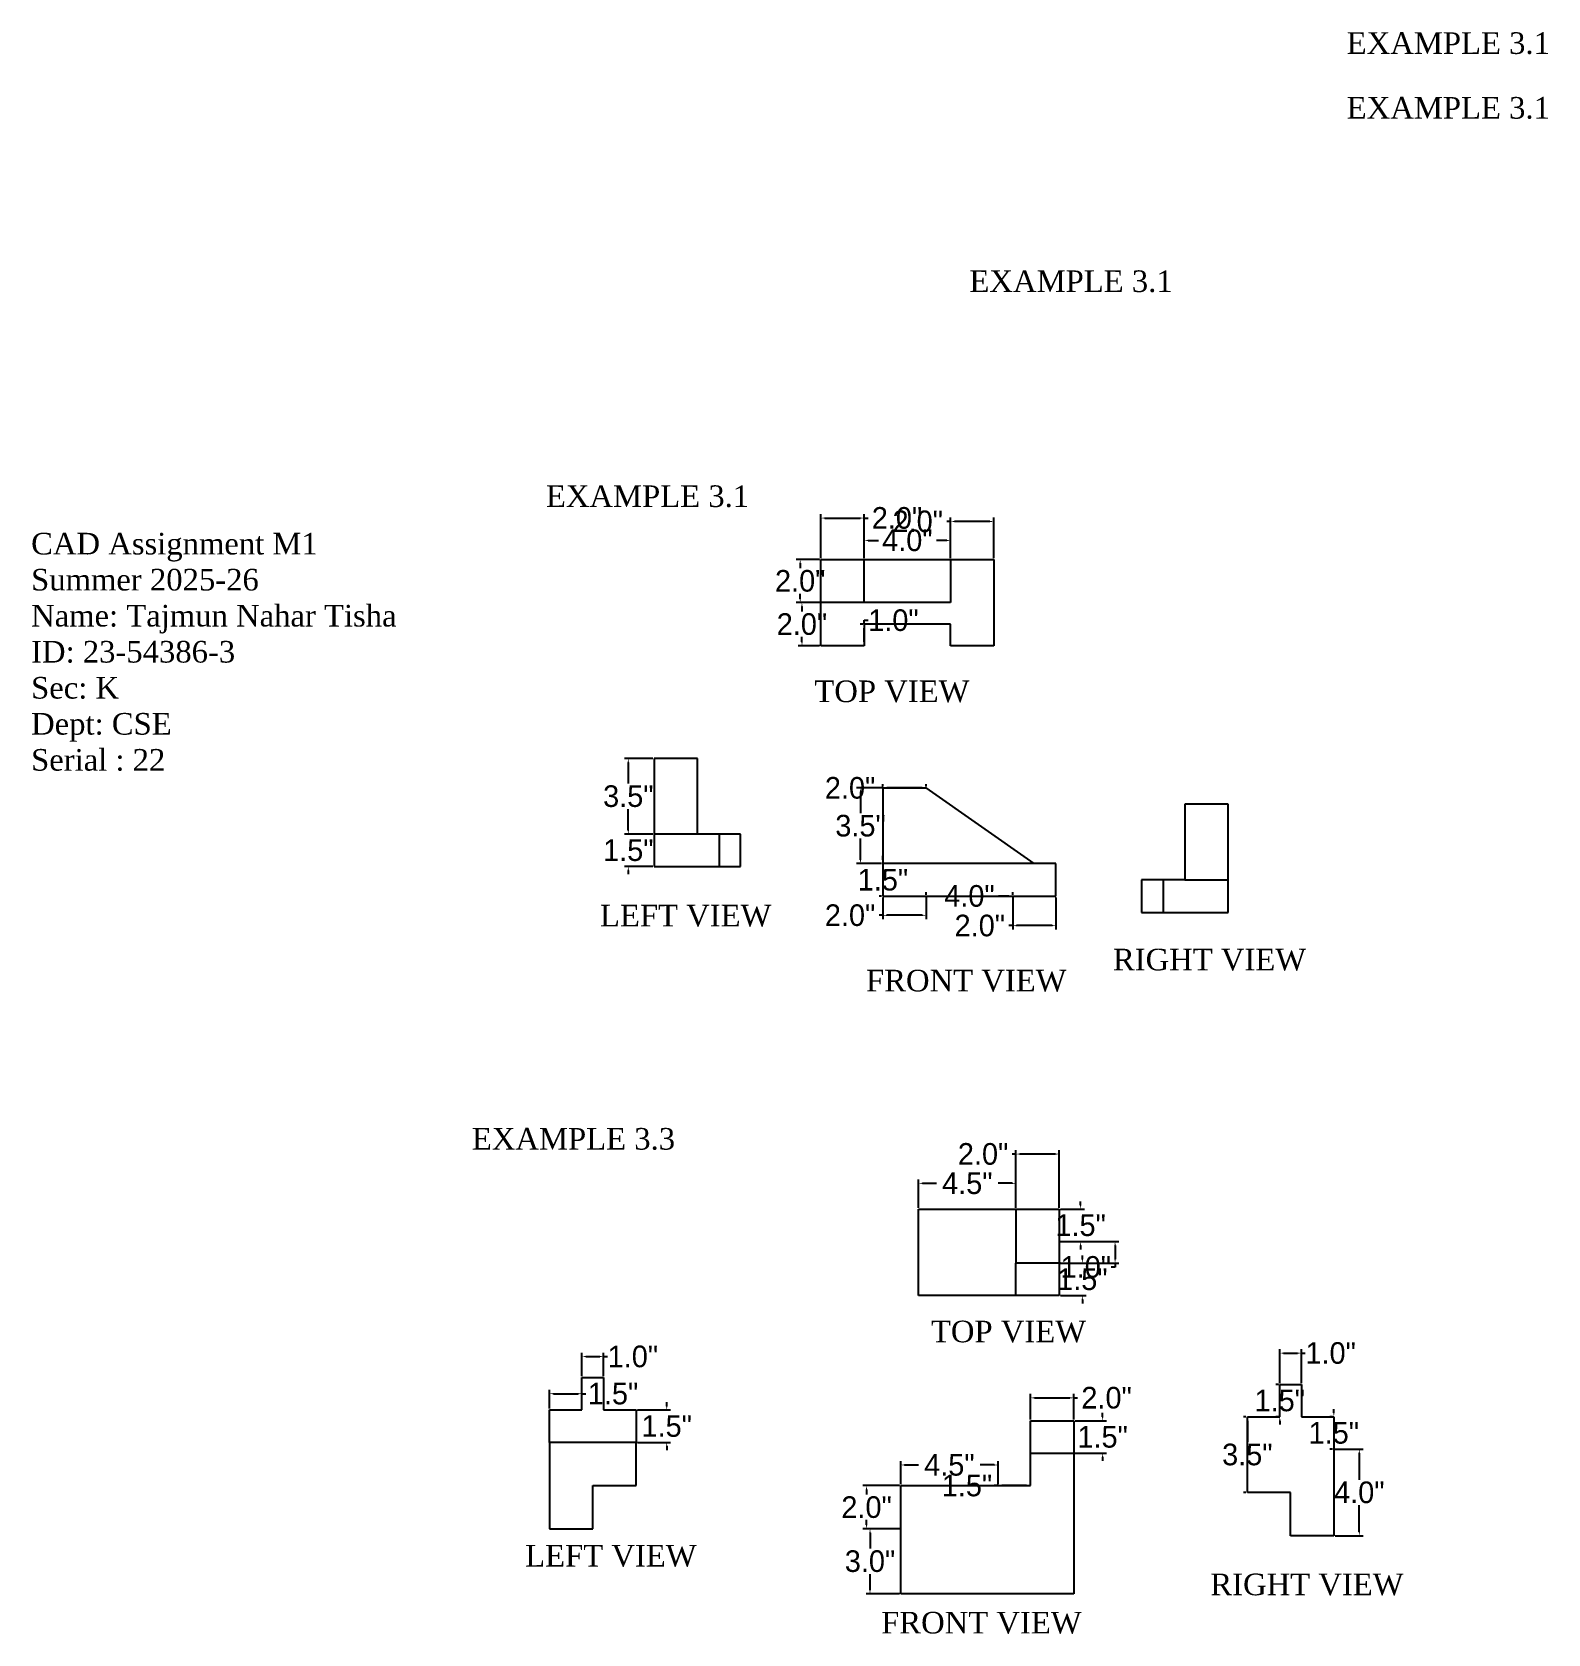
# Model space of a CAD drawing. Header units: inches. Extents: x -17 to 110, y 1 to 75.
# Drawn here: x -17.5 to 52.7, y 1 to 75.1 of the extents above; entities that cross this region are included whole.
import ezdxf

# ---------------------------------------------------------------- set-up
doc = ezdxf.new("R2010")
doc.units = ezdxf.units.IN
doc.header["$MEASUREMENT"] = 0
doc.dimstyles.get("Standard").update_dxf_attribs({"dimtxt": 1, "dimasz": 0.18, "dimexe": 0.18, "dimexo": 0.0625, "dimgap": 0.09, "dimtad": 0, "dimtih": 1, "dimtoh": 1, "dimdec": 1, "dimzin": 0, "dimdsep": 46, "dimlunit": 3, "dimtxsty": 'Standard', "dimcen": 0.09, "dimadec": 0, "dimazin": 0, "dimtfac": 1, "dimtdec": 1, "dimtofl": 0, "dimtmove": 0, "dimatfit": 3, "dimfxl": 1, "dimtolj": 1, "dimtzin": 0, "dimarcsym": 0})

# ---------------------------------------------------------------- blocks, each defined once
blk = doc.blocks.new('*D1')
at = {"color": 0, "lineweight": -2}
for p, q in [((21.024, 50.725), (21.024, 51.718)), ((21.204, 51.538), (21.684, 51.538)), ((24.844, 51.538), (24.364, 51.538)), ((25.024, 50.725), (25.024, 51.718))]:
    blk.add_line(p, q, dxfattribs=at)
at = {"color": 0}
for points in [[(21.204, 51.568), (21.204, 51.508), (21.024, 51.538)], [(24.844, 51.568), (24.844, 51.508), (25.024, 51.538)]]:
    blk.add_solid(points, dxfattribs=at)
at = {"layer": 'Defpoints', "color": 0}
for p in [(25.024, 51.538), (21.024, 50.663), (25.024, 50.663)]:
    blk.add_point(p, dxfattribs=at)
at = {"color": 0, "insert": (23.024, 51.538), "char_height": 1, "attachment_point": 5}
blk.add_mtext('\\A1;4.0"', dxfattribs=at)
blk = doc.blocks.new('*D2')
at = {"color": 0, "lineweight": -2}
for p, q in [((19.024, 50.725), (19.024, 52.753)), ((21.024, 50.725), (21.024, 52.753)), ((19.204, 52.573), (20.844, 52.573)), ((21.024, 52.573), (21.204, 52.573))]:
    blk.add_line(p, q, dxfattribs=at)
at = {"color": 0}
for points in [[(19.204, 52.603), (19.204, 52.543), (19.024, 52.573)], [(20.844, 52.603), (20.844, 52.543), (21.024, 52.573)]]:
    blk.add_solid(points, dxfattribs=at)
at = {"layer": 'Defpoints', "color": 0}
for p in [(21.024, 52.573), (19.024, 50.663), (21.024, 50.663)]:
    blk.add_point(p, dxfattribs=at)
at = {"color": 0, "insert": (22.544, 52.573), "char_height": 1, "attachment_point": 5}
blk.add_mtext('\\A1;2.0"', dxfattribs=at)
blk = doc.blocks.new('*D3')
at = {"color": 0, "lineweight": -2}
for p, q in [((25.024, 52.414), (24.844, 52.414)), ((25.024, 50.725), (25.024, 52.594)), ((26.844, 52.414), (25.204, 52.414)), ((27.024, 50.725), (27.024, 52.594))]:
    blk.add_line(p, q, dxfattribs=at)
at = {"color": 0}
for points in [[(25.204, 52.444), (25.204, 52.384), (25.024, 52.414)], [(26.844, 52.444), (26.844, 52.384), (27.024, 52.414)]]:
    blk.add_solid(points, dxfattribs=at)
at = {"layer": 'Defpoints', "color": 0}
for p in [(25.024, 52.414), (25.024, 50.663), (27.024, 50.663)]:
    blk.add_point(p, dxfattribs=at)
at = {"color": 0, "insert": (23.504, 52.414), "char_height": 1, "attachment_point": 5}
blk.add_mtext('\\A1;2.0"', dxfattribs=at)
blk = doc.blocks.new('*D4')
at = {"color": 0, "lineweight": -2}
for p, q in [((18.962, 50.663), (17.888, 50.663)), ((18.068, 50.483), (18.068, 50.253)), ((18.068, 48.843), (18.068, 49.073)), ((18.962, 48.663), (17.888, 48.663))]:
    blk.add_line(p, q, dxfattribs=at)
at = {"color": 0}
for points in [[(18.038, 50.483), (18.098, 50.483), (18.068, 50.663)], [(18.038, 48.843), (18.098, 48.843), (18.068, 48.663)]]:
    blk.add_solid(points, dxfattribs=at)
at = {"layer": 'Defpoints', "color": 0}
for p in [(18.068, 50.663), (19.024, 50.663), (19.024, 48.663)]:
    blk.add_point(p, dxfattribs=at)
at = {"color": 0, "insert": (18.068, 49.663), "char_height": 1, "attachment_point": 5}
blk.add_mtext('\\A1;2.0"', dxfattribs=at)
blk = doc.blocks.new('*D5')
at = {"color": 0, "lineweight": -2}
for p, q in [((18.962, 48.663), (17.968, 48.663)), ((18.148, 48.483), (18.148, 48.253)), ((18.148, 46.843), (18.148, 47.073)), ((18.962, 46.663), (17.968, 46.663))]:
    blk.add_line(p, q, dxfattribs=at)
at = {"color": 0}
for points in [[(18.118, 48.483), (18.178, 48.483), (18.148, 48.663)], [(18.118, 46.843), (18.178, 46.843), (18.148, 46.663)]]:
    blk.add_solid(points, dxfattribs=at)
at = {"layer": 'Defpoints', "color": 0}
for p in [(18.148, 48.663), (19.024, 48.663), (19.024, 46.663)]:
    blk.add_point(p, dxfattribs=at)
at = {"color": 0, "insert": (18.148, 47.663), "char_height": 1, "attachment_point": 5}
blk.add_mtext('\\A1;2.0"', dxfattribs=at)
blk = doc.blocks.new('*D6')
at = {"color": 0, "lineweight": -2}
for p, q in [((20.962, 47.663), (20.844, 47.663)), ((21.024, 47.663), (21.024, 47.843)), ((21.024, 47.843), (21.204, 47.843)), ((21.024, 46.843), (21.024, 47.483)), ((20.962, 46.663), (20.844, 46.663))]:
    blk.add_line(p, q, dxfattribs=at)
at = {"color": 0}
for points in [[(20.994, 47.483), (21.054, 47.483), (21.024, 47.663)], [(20.994, 46.843), (21.054, 46.843), (21.024, 46.663)]]:
    blk.add_solid(points, dxfattribs=at)
at = {"layer": 'Defpoints', "color": 0}
for p in [(21.024, 47.663), (21.024, 47.663), (21.024, 46.663)]:
    blk.add_point(p, dxfattribs=at)
at = {"color": 0, "insert": (22.378, 47.843), "char_height": 1, "attachment_point": 5}
blk.add_mtext('\\A1;1.0"', dxfattribs=at)
blk = doc.blocks.new('*D7')
at = {"color": 0, "lineweight": -2}
for p, q in [((21.831, 40.087), (20.678, 40.087)), ((20.858, 39.907), (20.858, 38.927)), ((20.858, 36.767), (20.858, 37.747)), ((21.831, 36.587), (20.678, 36.587))]:
    blk.add_line(p, q, dxfattribs=at)
at = {"color": 0}
for points in [[(20.828, 39.907), (20.888, 39.907), (20.858, 40.087)], [(20.828, 36.767), (20.888, 36.767), (20.858, 36.587)]]:
    blk.add_solid(points, dxfattribs=at)
at = {"layer": 'Defpoints', "color": 0}
for p in [(20.858, 40.087), (21.894, 40.087), (21.894, 36.587)]:
    blk.add_point(p, dxfattribs=at)
at = {"color": 0, "insert": (20.858, 38.337), "char_height": 1, "attachment_point": 5}
blk.add_mtext('\\A1;3.5"', dxfattribs=at)
blk = doc.blocks.new('*D8')
at = {"color": 0, "lineweight": -2}
for p, q in [((21.831, 36.587), (21.714, 36.587)), ((21.894, 36.767), (21.894, 36.947)), ((21.831, 35.087), (21.714, 35.087)), ((21.894, 34.907), (21.894, 34.727))]:
    blk.add_line(p, q, dxfattribs=at)
at = {"color": 0}
for points in [[(21.864, 36.767), (21.924, 36.767), (21.894, 36.587)], [(21.864, 34.907), (21.924, 34.907), (21.894, 35.087)]]:
    blk.add_solid(points, dxfattribs=at)
at = {"layer": 'Defpoints', "color": 0}
for p in [(21.894, 36.587), (21.894, 35.087), (21.894, 35.087)]:
    blk.add_point(p, dxfattribs=at)
at = {"color": 0, "insert": (21.894, 35.837), "char_height": 1, "attachment_point": 5}
blk.add_mtext('\\A1;1.5"', dxfattribs=at)
blk = doc.blocks.new('*D9')
at = {"color": 0, "lineweight": -2}
for p, q in [((21.894, 40.087), (21.714, 40.087)), ((21.894, 40.149), (21.894, 40.267)), ((23.714, 40.087), (22.074, 40.087)), ((23.894, 40.149), (23.894, 40.267))]:
    blk.add_line(p, q, dxfattribs=at)
at = {"color": 0}
for points in [[(22.074, 40.117), (22.074, 40.057), (21.894, 40.087)], [(23.714, 40.117), (23.714, 40.057), (23.894, 40.087)]]:
    blk.add_solid(points, dxfattribs=at)
at = {"layer": 'Defpoints', "color": 0}
for p in [(21.894, 40.087), (21.894, 40.087), (23.894, 40.087)]:
    blk.add_point(p, dxfattribs=at)
at = {"color": 0, "insert": (20.374, 40.087), "char_height": 1, "attachment_point": 5}
blk.add_mtext('\\A1;2.0"', dxfattribs=at)
blk = doc.blocks.new('*D10')
at = {"color": 0, "lineweight": -2}
for p, q in [((21.894, 35.024), (21.894, 34.016)), ((23.894, 35.024), (23.894, 34.016)), ((21.894, 34.196), (21.714, 34.196)), ((23.714, 34.196), (22.074, 34.196))]:
    blk.add_line(p, q, dxfattribs=at)
at = {"color": 0}
for points in [[(22.074, 34.226), (22.074, 34.166), (21.894, 34.196)], [(23.714, 34.226), (23.714, 34.166), (23.894, 34.196)]]:
    blk.add_solid(points, dxfattribs=at)
at = {"layer": 'Defpoints', "color": 0}
for p in [(21.894, 35.087), (23.894, 35.087), (21.894, 34.196)]:
    blk.add_point(p, dxfattribs=at)
at = {"color": 0, "insert": (20.374, 34.196), "char_height": 1, "attachment_point": 5}
blk.add_mtext('\\A1;2.0"', dxfattribs=at)
blk = doc.blocks.new('*D11')
at = {"color": 0, "lineweight": -2}
for p, q in [((23.894, 35.149), (23.894, 35.267)), ((24.074, 35.087), (24.554, 35.087)), ((27.714, 35.087), (27.234, 35.087)), ((27.894, 35.149), (27.894, 35.267))]:
    blk.add_line(p, q, dxfattribs=at)
at = {"color": 0}
for points in [[(24.074, 35.117), (24.074, 35.057), (23.894, 35.087)], [(27.714, 35.117), (27.714, 35.057), (27.894, 35.087)]]:
    blk.add_solid(points, dxfattribs=at)
at = {"layer": 'Defpoints', "color": 0}
for p in [(23.894, 35.087), (27.894, 35.087), (27.894, 35.087)]:
    blk.add_point(p, dxfattribs=at)
at = {"color": 0, "insert": (25.894, 35.087), "char_height": 1, "attachment_point": 5}
blk.add_mtext('\\A1;4.0"', dxfattribs=at)
blk = doc.blocks.new('*D12')
at = {"color": 0, "lineweight": -2}
for p, q in [((27.894, 35.024), (27.894, 33.538)), ((29.894, 35.024), (29.894, 33.538)), ((27.894, 33.718), (27.714, 33.718)), ((29.714, 33.718), (28.074, 33.718))]:
    blk.add_line(p, q, dxfattribs=at)
at = {"color": 0}
for points in [[(28.074, 33.748), (28.074, 33.688), (27.894, 33.718)], [(29.714, 33.748), (29.714, 33.688), (29.894, 33.718)]]:
    blk.add_solid(points, dxfattribs=at)
at = {"layer": 'Defpoints', "color": 0}
for p in [(27.894, 35.087), (29.894, 35.087), (27.894, 33.718)]:
    blk.add_point(p, dxfattribs=at)
at = {"color": 0, "insert": (26.374, 33.718), "char_height": 1, "attachment_point": 5}
blk.add_mtext('\\A1;2.0"', dxfattribs=at)
blk = doc.blocks.new('*D13')
at = {"color": 0, "lineweight": -2}
for p, q in [((11.25, 41.453), (9.938, 41.453)), ((10.118, 41.273), (10.118, 40.293)), ((10.118, 38.133), (10.118, 39.113)), ((11.25, 37.953), (9.938, 37.953))]:
    blk.add_line(p, q, dxfattribs=at)
at = {"color": 0}
for points in [[(10.088, 41.273), (10.148, 41.273), (10.118, 41.453)], [(10.088, 38.133), (10.148, 38.133), (10.118, 37.953)]]:
    blk.add_solid(points, dxfattribs=at)
at = {"layer": 'Defpoints', "color": 0}
for p in [(11.313, 41.453), (10.118, 37.953), (11.313, 37.953)]:
    blk.add_point(p, dxfattribs=at)
at = {"color": 0, "insert": (10.118, 39.703), "char_height": 1, "attachment_point": 5}
blk.add_mtext('\\A1;3.5"', dxfattribs=at)
blk = doc.blocks.new('*D14')
at = {"color": 0, "lineweight": -2}
for p, q in [((11.25, 37.953), (9.938, 37.953)), ((10.118, 38.133), (10.118, 38.313)), ((11.25, 36.453), (9.938, 36.453)), ((10.118, 36.273), (10.118, 36.093))]:
    blk.add_line(p, q, dxfattribs=at)
at = {"color": 0}
for points in [[(10.088, 38.133), (10.148, 38.133), (10.118, 37.953)], [(10.088, 36.273), (10.148, 36.273), (10.118, 36.453)]]:
    blk.add_solid(points, dxfattribs=at)
at = {"layer": 'Defpoints', "color": 0}
for p in [(10.118, 37.953), (11.313, 37.953), (11.313, 36.453)]:
    blk.add_point(p, dxfattribs=at)
at = {"color": 0, "insert": (10.118, 37.203), "char_height": 1, "attachment_point": 5}
blk.add_mtext('\\A1;1.5"', dxfattribs=at)
blk = doc.blocks.new('*D39')
at = {"color": 0, "lineweight": -2}
for p, q in [((23.546, 20.667), (23.546, 21.978)), ((23.726, 21.798), (24.372, 21.798)), ((27.866, 21.798), (27.219, 21.798)), ((28.046, 20.667), (28.046, 21.978))]:
    blk.add_line(p, q, dxfattribs=at)
at = {"color": 0}
for points in [[(23.726, 21.828), (23.726, 21.768), (23.546, 21.798)], [(27.866, 21.828), (27.866, 21.768), (28.046, 21.798)]]:
    blk.add_solid(points, dxfattribs=at)
at = {"layer": 'Defpoints', "color": 0}
for p in [(28.046, 21.798), (23.546, 20.604), (28.046, 20.604)]:
    blk.add_point(p, dxfattribs=at)
at = {"color": 0, "insert": (25.796, 21.798), "char_height": 1, "attachment_point": 5}
blk.add_mtext('\\A1;4.5"', dxfattribs=at)
blk = doc.blocks.new('*D40')
at = {"color": 0, "lineweight": -2}
for p, q in [((28.046, 23.152), (27.866, 23.152)), ((28.046, 20.667), (28.046, 23.332)), ((29.866, 23.152), (28.226, 23.152)), ((30.046, 20.667), (30.046, 23.332))]:
    blk.add_line(p, q, dxfattribs=at)
at = {"color": 0}
for points in [[(28.226, 23.182), (28.226, 23.122), (28.046, 23.152)], [(29.866, 23.182), (29.866, 23.122), (30.046, 23.152)]]:
    blk.add_solid(points, dxfattribs=at)
at = {"layer": 'Defpoints', "color": 0}
for p in [(28.046, 23.152), (28.046, 20.604), (30.046, 20.604)]:
    blk.add_point(p, dxfattribs=at)
at = {"color": 0, "insert": (26.526, 23.152), "char_height": 1, "attachment_point": 5}
blk.add_mtext('\\A1;2.0"', dxfattribs=at)
blk = doc.blocks.new('*D41')
at = {"color": 0, "lineweight": -2}
for p, q in [((31.036, 20.784), (31.036, 20.964)), ((30.108, 20.604), (31.216, 20.604)), ((30.108, 19.104), (31.216, 19.104)), ((31.036, 18.924), (31.036, 18.744))]:
    blk.add_line(p, q, dxfattribs=at)
at = {"color": 0}
for points in [[(31.006, 20.784), (31.066, 20.784), (31.036, 20.604)], [(31.006, 18.924), (31.066, 18.924), (31.036, 19.104)]]:
    blk.add_solid(points, dxfattribs=at)
at = {"layer": 'Defpoints', "color": 0}
for p in [(30.046, 20.604), (30.046, 19.104), (31.036, 19.104)]:
    blk.add_point(p, dxfattribs=at)
at = {"color": 0, "insert": (31.036, 19.854), "char_height": 1, "attachment_point": 5}
blk.add_mtext('\\A1;1.5"', dxfattribs=at)
blk = doc.blocks.new('*D42')
at = {"color": 0, "lineweight": -2}
for p, q in [((30.108, 18.104), (31.296, 18.104)), ((31.116, 18.284), (31.116, 18.464)), ((30.108, 16.604), (31.296, 16.604)), ((31.116, 16.424), (31.116, 16.244))]:
    blk.add_line(p, q, dxfattribs=at)
at = {"color": 0}
for points in [[(31.086, 18.284), (31.146, 18.284), (31.116, 18.104)], [(31.086, 16.424), (31.146, 16.424), (31.116, 16.604)]]:
    blk.add_solid(points, dxfattribs=at)
at = {"layer": 'Defpoints', "color": 0}
for p in [(30.046, 18.104), (30.046, 16.604), (31.116, 16.604)]:
    blk.add_point(p, dxfattribs=at)
at = {"color": 0, "insert": (31.116, 17.354), "char_height": 1, "attachment_point": 5}
blk.add_mtext('\\A1;1.5"', dxfattribs=at)
blk = doc.blocks.new('*D43')
at = {"color": 0, "lineweight": -2}
for p, q in [((30.108, 19.104), (32.81, 19.104)), ((32.63, 18.924), (32.63, 18.284)), ((30.108, 18.104), (32.81, 18.104)), ((32.63, 17.924), (32.45, 17.924)), ((32.63, 18.104), (32.63, 17.924))]:
    blk.add_line(p, q, dxfattribs=at)
at = {"color": 0}
for points in [[(32.6, 18.924), (32.66, 18.924), (32.63, 19.104)], [(32.6, 18.284), (32.66, 18.284), (32.63, 18.104)]]:
    blk.add_solid(points, dxfattribs=at)
at = {"layer": 'Defpoints', "color": 0}
for p in [(30.046, 19.104), (30.046, 18.104), (32.63, 18.104)]:
    blk.add_point(p, dxfattribs=at)
at = {"color": 0, "insert": (31.276, 17.924), "char_height": 1, "attachment_point": 5}
blk.add_mtext('\\A1;1.0"', dxfattribs=at)
blk = doc.blocks.new('*D44')
at = {"color": 0, "lineweight": -2}
for p, q in [((7.975, 12.879), (7.975, 13.964)), ((8.155, 13.784), (8.795, 13.784)), ((8.975, 12.879), (8.975, 13.964)), ((8.975, 13.784), (9.155, 13.784))]:
    blk.add_line(p, q, dxfattribs=at)
at = {"color": 0}
for points in [[(8.155, 13.814), (8.155, 13.754), (7.975, 13.784)], [(8.795, 13.814), (8.795, 13.754), (8.975, 13.784)]]:
    blk.add_solid(points, dxfattribs=at)
at = {"layer": 'Defpoints', "color": 0}
for p in [(8.975, 13.784), (7.975, 12.816), (8.975, 12.816)]:
    blk.add_point(p, dxfattribs=at)
at = {"color": 0, "insert": (10.329, 13.784), "char_height": 1, "attachment_point": 5}
blk.add_mtext('\\A1;1.0"', dxfattribs=at)
blk = doc.blocks.new('*D45')
at = {"color": 0, "lineweight": -2}
for p, q in [((6.475, 11.379), (6.475, 12.246)), ((6.655, 12.066), (7.795, 12.066)), ((7.975, 11.379), (7.975, 12.246)), ((7.975, 12.066), (8.155, 12.066))]:
    blk.add_line(p, q, dxfattribs=at)
at = {"color": 0}
for points in [[(6.655, 12.096), (6.655, 12.036), (6.475, 12.066)], [(7.795, 12.096), (7.795, 12.036), (7.975, 12.066)]]:
    blk.add_solid(points, dxfattribs=at)
at = {"layer": 'Defpoints', "color": 0}
for p in [(7.975, 12.066), (6.475, 11.316), (7.975, 11.316)]:
    blk.add_point(p, dxfattribs=at)
at = {"color": 0, "insert": (9.412, 12.066), "char_height": 1, "attachment_point": 5}
blk.add_mtext('\\A1;1.5"', dxfattribs=at)
blk = doc.blocks.new('*D46')
at = {"color": 0, "lineweight": -2}
for p, q in [((10.538, 11.316), (12.074, 11.316)), ((11.894, 11.496), (11.894, 11.676)), ((10.538, 9.816), (12.074, 9.816)), ((11.894, 9.636), (11.894, 9.456))]:
    blk.add_line(p, q, dxfattribs=at)
at = {"color": 0}
for points in [[(11.864, 11.496), (11.924, 11.496), (11.894, 11.316)], [(11.864, 9.636), (11.924, 9.636), (11.894, 9.816)]]:
    blk.add_solid(points, dxfattribs=at)
at = {"layer": 'Defpoints', "color": 0}
for p in [(10.475, 11.316), (11.894, 11.316), (10.475, 9.816)]:
    blk.add_point(p, dxfattribs=at)
at = {"color": 0, "insert": (11.894, 10.566), "char_height": 1, "attachment_point": 5}
blk.add_mtext('\\A1;1.5"', dxfattribs=at)
blk = doc.blocks.new('*D47')
at = {"color": 0, "lineweight": -2}
for p, q in [((22.654, 7.814), (20.957, 7.814)), ((21.137, 7.634), (21.137, 7.404)), ((21.137, 5.994), (21.137, 6.224)), ((22.654, 5.814), (20.957, 5.814))]:
    blk.add_line(p, q, dxfattribs=at)
at = {"color": 0}
for points in [[(21.107, 7.634), (21.167, 7.634), (21.137, 7.814)], [(21.107, 5.994), (21.167, 5.994), (21.137, 5.814)]]:
    blk.add_solid(points, dxfattribs=at)
at = {"layer": 'Defpoints', "color": 0}
for p in [(21.137, 7.814), (22.717, 7.814), (22.717, 5.814)]:
    blk.add_point(p, dxfattribs=at)
at = {"color": 0, "insert": (21.137, 6.814), "char_height": 1, "attachment_point": 5}
blk.add_mtext('\\A1;2.0"', dxfattribs=at)
blk = doc.blocks.new('*D48')
at = {"color": 0, "lineweight": -2}
for p, q in [((22.654, 5.814), (21.116, 5.814)), ((21.296, 5.634), (21.296, 4.904)), ((21.296, 2.994), (21.296, 3.724)), ((22.654, 2.814), (21.116, 2.814))]:
    blk.add_line(p, q, dxfattribs=at)
at = {"color": 0}
for points in [[(21.266, 5.634), (21.326, 5.634), (21.296, 5.814)], [(21.266, 2.994), (21.326, 2.994), (21.296, 2.814)]]:
    blk.add_solid(points, dxfattribs=at)
at = {"layer": 'Defpoints', "color": 0}
for p in [(21.296, 5.814), (22.717, 5.814), (22.717, 2.814)]:
    blk.add_point(p, dxfattribs=at)
at = {"color": 0, "insert": (21.296, 4.314), "char_height": 1, "attachment_point": 5}
blk.add_mtext('\\A1;3.0"', dxfattribs=at)
blk = doc.blocks.new('*D49')
at = {"color": 0, "lineweight": -2}
for p, q in [((22.717, 7.876), (22.717, 8.949)), ((27.217, 7.876), (27.217, 8.949)), ((22.897, 8.769), (23.543, 8.769)), ((27.037, 8.769), (26.39, 8.769))]:
    blk.add_line(p, q, dxfattribs=at)
at = {"color": 0}
for points in [[(22.897, 8.799), (22.897, 8.739), (22.717, 8.769)], [(27.037, 8.799), (27.037, 8.739), (27.217, 8.769)]]:
    blk.add_solid(points, dxfattribs=at)
at = {"layer": 'Defpoints', "color": 0}
for p in [(27.217, 8.769), (22.717, 7.814), (27.217, 7.814)]:
    blk.add_point(p, dxfattribs=at)
at = {"color": 0, "insert": (24.967, 8.769), "char_height": 1, "attachment_point": 5}
blk.add_mtext('\\A1;4.5"', dxfattribs=at)
blk = doc.blocks.new('*D50')
at = {"color": 0, "lineweight": -2}
for p, q in [((27.217, 7.814), (27.037, 7.814)), ((27.217, 7.876), (27.217, 7.994)), ((28.537, 7.814), (27.397, 7.814)), ((28.717, 7.876), (28.717, 7.994))]:
    blk.add_line(p, q, dxfattribs=at)
at = {"color": 0}
for points in [[(27.397, 7.844), (27.397, 7.784), (27.217, 7.814)], [(28.537, 7.844), (28.537, 7.784), (28.717, 7.814)]]:
    blk.add_solid(points, dxfattribs=at)
at = {"layer": 'Defpoints', "color": 0}
for p in [(27.217, 7.814), (27.217, 7.814), (28.717, 7.814)]:
    blk.add_point(p, dxfattribs=at)
at = {"color": 0, "insert": (25.78, 7.814), "char_height": 1, "attachment_point": 5}
blk.add_mtext('\\A1;1.5"', dxfattribs=at)
blk = doc.blocks.new('*D51')
at = {"color": 0, "lineweight": -2}
for p, q in [((28.717, 10.876), (28.717, 12.054)), ((28.897, 11.874), (30.537, 11.874)), ((30.717, 10.876), (30.717, 12.054)), ((30.717, 11.874), (30.897, 11.874))]:
    blk.add_line(p, q, dxfattribs=at)
at = {"color": 0}
for points in [[(28.897, 11.904), (28.897, 11.844), (28.717, 11.874)], [(30.537, 11.904), (30.537, 11.844), (30.717, 11.874)]]:
    blk.add_solid(points, dxfattribs=at)
at = {"layer": 'Defpoints', "color": 0}
for p in [(30.717, 11.874), (28.717, 10.814), (30.717, 10.814)]:
    blk.add_point(p, dxfattribs=at)
at = {"color": 0, "insert": (32.237, 11.874), "char_height": 1, "attachment_point": 5}
blk.add_mtext('\\A1;2.0"', dxfattribs=at)
blk = doc.blocks.new('*D52')
at = {"color": 0, "lineweight": -2}
for p, q in [((32.054, 10.994), (32.054, 11.174)), ((30.779, 10.814), (32.234, 10.814)), ((30.779, 9.314), (32.234, 9.314)), ((32.054, 9.134), (32.054, 8.954))]:
    blk.add_line(p, q, dxfattribs=at)
at = {"color": 0}
for points in [[(32.024, 10.994), (32.084, 10.994), (32.054, 10.814)], [(32.024, 9.134), (32.084, 9.134), (32.054, 9.314)]]:
    blk.add_solid(points, dxfattribs=at)
at = {"layer": 'Defpoints', "color": 0}
for p in [(30.717, 10.814), (32.054, 10.814), (30.717, 9.314)]:
    blk.add_point(p, dxfattribs=at)
at = {"color": 0, "insert": (32.054, 10.064), "char_height": 1, "attachment_point": 5}
blk.add_mtext('\\A1;1.5"', dxfattribs=at)
blk = doc.blocks.new('*D53')
at = {"color": 0, "lineweight": -2}
for p, q in [((40.247, 12.561), (40.247, 14.123)), ((41.247, 12.561), (41.247, 14.123)), ((40.427, 13.943), (41.067, 13.943)), ((41.247, 13.943), (41.427, 13.943))]:
    blk.add_line(p, q, dxfattribs=at)
at = {"color": 0}
for points in [[(40.427, 13.973), (40.427, 13.913), (40.247, 13.943)], [(41.067, 13.973), (41.067, 13.913), (41.247, 13.943)]]:
    blk.add_solid(points, dxfattribs=at)
at = {"layer": 'Defpoints', "color": 0}
for p in [(41.247, 13.943), (40.247, 12.498), (41.247, 12.498)]:
    blk.add_point(p, dxfattribs=at)
at = {"color": 0, "insert": (42.6, 13.943), "char_height": 1, "attachment_point": 5}
blk.add_mtext('\\A1;1.0"', dxfattribs=at)
blk = doc.blocks.new('*D54')
at = {"color": 0, "lineweight": -2}
for p, q in [((42.747, 11.178), (42.747, 11.358)), ((42.684, 10.998), (42.567, 10.998)), ((42.684, 9.498), (42.567, 9.498)), ((42.747, 9.318), (42.747, 9.138))]:
    blk.add_line(p, q, dxfattribs=at)
at = {"color": 0}
for points in [[(42.717, 11.178), (42.777, 11.178), (42.747, 10.998)], [(42.717, 9.318), (42.777, 9.318), (42.747, 9.498)]]:
    blk.add_solid(points, dxfattribs=at)
at = {"layer": 'Defpoints', "color": 0}
for p in [(42.747, 10.998), (42.747, 10.998), (42.747, 9.498)]:
    blk.add_point(p, dxfattribs=at)
at = {"color": 0, "insert": (42.747, 10.248), "char_height": 1, "attachment_point": 5}
blk.add_mtext('\\A1;1.5"', dxfattribs=at)
blk = doc.blocks.new('*D55')
at = {"color": 0, "lineweight": -2}
for p, q in [((42.809, 9.498), (44.106, 9.498)), ((43.926, 9.318), (43.926, 8.088)), ((43.926, 5.678), (43.926, 6.908)), ((42.809, 5.498), (44.106, 5.498))]:
    blk.add_line(p, q, dxfattribs=at)
at = {"color": 0}
for points in [[(43.896, 9.318), (43.956, 9.318), (43.926, 9.498)], [(43.896, 5.678), (43.956, 5.678), (43.926, 5.498)]]:
    blk.add_solid(points, dxfattribs=at)
at = {"layer": 'Defpoints', "color": 0}
for p in [(42.747, 9.498), (43.926, 9.498), (42.747, 5.498)]:
    blk.add_point(p, dxfattribs=at)
at = {"color": 0, "insert": (43.926, 7.498), "char_height": 1, "attachment_point": 5}
blk.add_mtext('\\A1;4.0"', dxfattribs=at)
blk = doc.blocks.new('*D56')
at = {"color": 0, "lineweight": -2}
for p, q in [((38.684, 10.998), (38.567, 10.998)), ((38.747, 10.818), (38.747, 9.838)), ((38.747, 7.678), (38.747, 8.658)), ((38.684, 7.498), (38.567, 7.498))]:
    blk.add_line(p, q, dxfattribs=at)
at = {"color": 0}
for points in [[(38.717, 10.818), (38.777, 10.818), (38.747, 10.998)], [(38.717, 7.678), (38.777, 7.678), (38.747, 7.498)]]:
    blk.add_solid(points, dxfattribs=at)
at = {"layer": 'Defpoints', "color": 0}
for p in [(38.747, 10.998), (38.747, 7.498), (38.747, 7.498)]:
    blk.add_point(p, dxfattribs=at)
at = {"color": 0, "insert": (38.747, 9.248), "char_height": 1, "attachment_point": 5}
blk.add_mtext('\\A1;3.5"', dxfattribs=at)
blk = doc.blocks.new('*D57')
at = {"color": 0, "lineweight": -2}
for p, q in [((40.247, 12.678), (40.247, 12.858)), ((40.184, 12.498), (40.067, 12.498)), ((40.184, 10.998), (40.067, 10.998)), ((40.247, 10.818), (40.247, 10.638))]:
    blk.add_line(p, q, dxfattribs=at)
at = {"color": 0}
for points in [[(40.217, 12.678), (40.277, 12.678), (40.247, 12.498)], [(40.217, 10.818), (40.277, 10.818), (40.247, 10.998)]]:
    blk.add_solid(points, dxfattribs=at)
at = {"layer": 'Defpoints', "color": 0}
for p in [(40.247, 12.498), (40.247, 12.498), (40.247, 10.998)]:
    blk.add_point(p, dxfattribs=at)
at = {"color": 0, "insert": (40.247, 11.748), "char_height": 1, "attachment_point": 5}
blk.add_mtext('\\A1;1.5"', dxfattribs=at)

msp = doc.modelspace()

# ---------------------------------------------------------------- linework, layer by layer
for p, q in [((19.024, 50.663), (21.024, 50.663)), ((19.024, 48.663), (19.024, 50.663)), ((21.024, 50.663), (25.024, 50.663)), ((21.024, 48.663), (21.024, 50.663)), ((25.024, 50.663), (27.024, 50.663)), ((25.024, 50.663), (25.024, 48.663)), ((27.024, 50.663), (27.024, 46.663)), ((19.024, 46.663), (19.024, 48.663)), ((21.024, 48.663), (19.024, 48.663)), ((25.024, 48.663), (21.024, 48.663)), ((25.024, 47.663), (21.024, 47.663)), ((21.024, 47.663), (21.024, 46.663)), ((25.024, 46.663), (25.024, 47.663)), ((21.024, 46.663), (19.024, 46.663)), ((27.024, 46.663), (25.024, 46.663)), ((11.313, 41.453), (11.313, 37.953)), ((13.313, 41.453), (11.313, 41.453)), ((13.313, 37.953), (13.313, 41.453)), ((21.894, 40.087), (23.894, 40.087)), ((21.894, 40.087), (21.894, 36.587)), ((28.894, 36.587), (23.894, 40.087)), ((37.855, 39.334), (35.855, 39.334)), ((35.855, 39.334), (35.855, 35.834)), ((37.855, 35.834), (37.855, 39.334)), ((11.313, 37.953), (11.313, 36.453)), ((13.313, 37.953), (11.313, 37.953)), ((15.313, 37.953), (13.313, 37.953)), ((14.313, 37.953), (14.313, 36.453)), ((15.313, 36.453), (15.313, 37.953)), ((11.313, 36.453), (15.313, 36.453)), ((21.894, 36.587), (21.894, 35.087)), ((23.894, 36.587), (21.894, 36.587)), ((27.894, 36.587), (23.894, 36.587)), ((29.894, 36.587), (27.894, 36.587)), ((29.894, 35.087), (29.894, 36.587)), ((35.855, 35.834), (33.855, 35.834)), ((33.855, 35.834), (33.855, 34.334)), ((34.855, 35.834), (34.855, 34.334)), ((35.855, 35.834), (37.855, 35.834)), ((37.855, 34.334), (37.855, 35.834)), ((21.894, 35.087), (23.894, 35.087)), ((23.894, 35.087), (27.894, 35.087)), ((27.894, 35.087), (29.894, 35.087)), ((33.855, 34.334), (37.855, 34.334)), ((23.546, 20.604), (28.046, 20.604)), ((23.546, 19.104), (23.546, 20.604)), ((28.046, 20.604), (30.046, 20.604)), ((28.046, 20.604), (28.046, 19.104)), ((30.046, 20.604), (30.046, 19.104)), ((23.546, 18.104), (23.546, 19.104)), ((28.046, 19.104), (28.046, 19.104)), ((28.046, 19.104), (28.046, 18.104)), ((30.046, 19.104), (30.046, 18.104)), ((23.546, 16.604), (23.546, 18.104)), ((28.046, 16.604), (28.046, 18.104)), ((30.108, 18.104), (28.046, 18.104)), ((30.046, 18.104), (30.046, 16.604)), ((28.046, 16.604), (23.546, 16.604)), ((30.046, 16.604), (28.046, 16.604)), ((7.975, 11.316), (7.975, 12.816)), ((7.975, 12.816), (8.975, 12.816)), ((8.975, 12.816), (8.975, 11.316)), ((40.247, 10.998), (40.247, 12.498)), ((40.247, 12.498), (41.247, 12.498)), ((41.247, 12.498), (41.247, 10.998)), ((6.475, 11.316), (7.975, 11.316)), ((6.475, 9.816), (6.475, 11.316)), ((8.975, 11.316), (10.475, 11.316)), ((10.475, 11.316), (10.475, 9.816)), ((28.717, 9.314), (28.717, 10.814)), ((28.717, 10.814), (30.717, 10.814)), ((30.717, 10.814), (30.717, 9.314)), ((38.747, 10.998), (40.247, 10.998)), ((38.747, 7.498), (38.747, 10.998)), ((41.247, 10.998), (42.747, 10.998)), ((42.747, 10.998), (42.747, 9.498)), ((7.975, 9.816), (6.475, 9.816)), ((6.475, 9.816), (6.475, 7.816)), ((8.975, 9.816), (7.975, 9.816)), ((10.475, 9.816), (8.975, 9.816)), ((10.475, 7.816), (10.475, 9.816)), ((28.717, 7.814), (28.717, 9.314)), ((28.717, 9.314), (30.717, 9.314)), ((30.717, 9.314), (30.717, 7.814)), ((42.747, 9.498), (42.747, 5.498)), ((6.475, 7.816), (6.475, 5.816)), ((8.475, 5.816), (8.475, 7.816)), ((8.475, 7.816), (10.475, 7.816)), ((22.717, 5.814), (22.717, 7.814)), ((22.717, 7.814), (27.217, 7.814)), ((27.217, 7.814), (28.717, 7.814)), ((30.717, 7.814), (30.717, 5.814)), ((40.747, 7.498), (38.747, 7.498)), ((40.747, 5.498), (40.747, 7.498)), ((6.475, 5.816), (8.475, 5.816)), ((22.717, 2.814), (22.717, 5.814)), ((30.717, 5.814), (30.717, 2.814)), ((42.747, 5.498), (40.747, 5.498)), ((27.217, 2.814), (22.717, 2.814)), ((28.717, 2.814), (27.217, 2.814)), ((30.717, 2.814), (28.717, 2.814))]:
    msp.add_line(p, q)

# ---------------------------------------------------------------- texts
at = {"char_height": 1, "attachment_point": 1}
for s, insert in [('{\\fTimes New Roman|b0|i0|c0|p18;EXAMPLE 3.1}', (43.343, 75.045)), ('{\\fTimes New Roman|b0|i0|c0|p18;EXAMPLE 3.1}', (43.343, 72.051)), ('{\\fTimes New Roman|b0|i0|c0|p18;EXAMPLE 3.1}', (25.895, 64.031)), ('{\\fTimes New Roman|b0|i0|c0|p18;EXAMPLE 3.1}', (6.307, 54.086)), ('{\\fTimes New Roman|b0|i0|c0|p18;CAD Assignment M1\\PSummer 2025-26\\PName: Tajmun Nahar Tisha\\PID: 23-54386-3\\PSec: K\\PDept: CSE\\PSerial : 22}', (-17.503, 51.89)), ('{\\fTimes New Roman|b0|i0|c0|p18;TOP VIEW}', (18.723, 45.059)), ('{\\fTimes New Roman|b0|i0|c0|p18;LEFT VIEW}', (8.808, 34.684)), ('{\\fTimes New Roman|b0|i0|c0|p18;RIGHT VIEW}', (32.532, 32.65)), ('{\\fTimes New Roman|b0|i0|c0|p18;FRONT VIEW}', (21.113, 31.677)), ('{\\fTimes New Roman|b0|i0|c0|p18;EXAMPLE 3.3}', (2.882, 24.358)), ('{\\fTimes New Roman|b0|i0|c0|p18;TOP VIEW}', (24.114, 15.445)), ('{\\fTimes New Roman|b0|i0|c0|p18;LEFT VIEW}', (5.348, 5.07)), ('{\\fTimes New Roman|b0|i0|c0|p18;RIGHT VIEW}', (37.038, 3.744)), ('{\\fTimes New Roman|b0|i0|c0|p18;FRONT VIEW}', (21.812, 1.975))]:
    msp.add_mtext(s, dxfattribs=dict(at, insert=insert))

# ---------------------------------------------------------------- dimensions: what is measured, and where the dimension line sits
for base, p1, p2, picture, middle in [((21.024, 52.573), (19.024, 50.663), (21.024, 50.663), '*D2', (22.544, 52.573)), ((25.024, 52.414), (27.024, 50.663), (25.024, 50.663), '*D3', (23.504, 52.414)), ((25.024, 51.538), (21.024, 50.663), (25.024, 50.663), '*D1', (23.024, 51.538)), ((21.894, 40.087), (23.894, 40.087), (21.894, 40.087), '*D9', (20.374, 40.087)), ((27.894, 35.087), (23.894, 35.087), (27.894, 35.087), '*D11', (25.894, 35.087)), ((21.894, 34.196), (23.894, 35.087), (21.894, 35.087), '*D10', (20.374, 34.196)), ((27.894, 33.718), (29.894, 35.087), (27.894, 35.087), '*D12', (26.374, 33.718)), ((28.046, 23.152), (30.046, 20.604), (28.046, 20.604), '*D40', (26.526, 23.152)), ((28.046, 21.798), (23.546, 20.604), (28.046, 20.604), '*D39', (25.796, 21.798)), ((8.975, 13.784), (7.975, 12.816), (8.975, 12.816), '*D44', (10.329, 13.784)), ((41.247, 13.943), (40.247, 12.498), (41.247, 12.498), '*D53', (42.6, 13.943)), ((7.975, 12.066), (6.475, 11.316), (7.975, 11.316), '*D45', (9.412, 12.066)), ((30.717, 11.874), (28.717, 10.814), (30.717, 10.814), '*D51', (32.237, 11.874)), ((27.217, 8.769), (22.717, 7.814), (27.217, 7.814), '*D49', (24.967, 8.769)), ((27.217, 7.814), (28.717, 7.814), (27.217, 7.814), '*D50', (25.78, 7.814))]:
    dim = msp.add_linear_dim(base=base, p1=p1, p2=p2, dimstyle='Standard')
    dim.commit()
    dim.dimension.update_dxf_attribs({"geometry": picture, "text_midpoint": middle})
for base, p1, p2, picture, middle in [((18.068, 50.663), (19.024, 48.663), (19.024, 50.663), '*D4', (18.068, 49.663)), ((18.148, 48.663), (19.024, 46.663), (19.024, 48.663), '*D5', (18.148, 47.663)), ((21.024, 47.663), (21.024, 46.663), (21.024, 47.663), '*D6', (22.378, 47.843)), ((10.118, 37.953), (11.313, 41.453), (11.313, 37.953), '*D13', (10.118, 39.703)), ((20.858, 40.087), (21.894, 36.587), (21.894, 40.087), '*D7', (20.858, 38.337)), ((10.118, 37.953), (11.313, 36.453), (11.313, 37.953), '*D14', (10.118, 37.203)), ((21.894, 35.087), (21.894, 36.587), (21.894, 35.087), '*D8', (21.894, 35.837)), ((31.036, 19.104), (30.046, 20.604), (30.046, 19.104), '*D41', (31.036, 19.854)), ((32.63, 18.104), (30.046, 19.104), (30.046, 18.104), '*D43', (31.276, 17.924)), ((31.116, 16.604), (30.046, 18.104), (30.046, 16.604), '*D42', (31.116, 17.354)), ((40.247, 12.498), (40.247, 10.998), (40.247, 12.498), '*D57', (40.247, 11.748)), ((11.894, 11.316), (10.475, 9.816), (10.475, 11.316), '*D46', (11.894, 10.566)), ((32.054, 10.814), (30.717, 9.314), (30.717, 10.814), '*D52', (32.054, 10.064)), ((42.747, 10.998), (42.747, 9.498), (42.747, 10.998), '*D54', (42.747, 10.248)), ((38.747, 7.498), (38.747, 10.998), (38.747, 7.498), '*D56', (38.747, 9.248)), ((43.926, 9.498), (42.747, 5.498), (42.747, 9.498), '*D55', (43.926, 7.498)), ((21.137, 7.814), (22.717, 5.814), (22.717, 7.814), '*D47', (21.137, 6.814)), ((21.296, 5.814), (22.717, 2.814), (22.717, 5.814), '*D48', (21.296, 4.314))]:
    dim = msp.add_linear_dim(base=base, p1=p1, p2=p2, angle=90, dimstyle='Standard')
    dim.commit()
    dim.dimension.update_dxf_attribs({"geometry": picture, "text_midpoint": middle})

doc.saveas('drawing.dxf')
